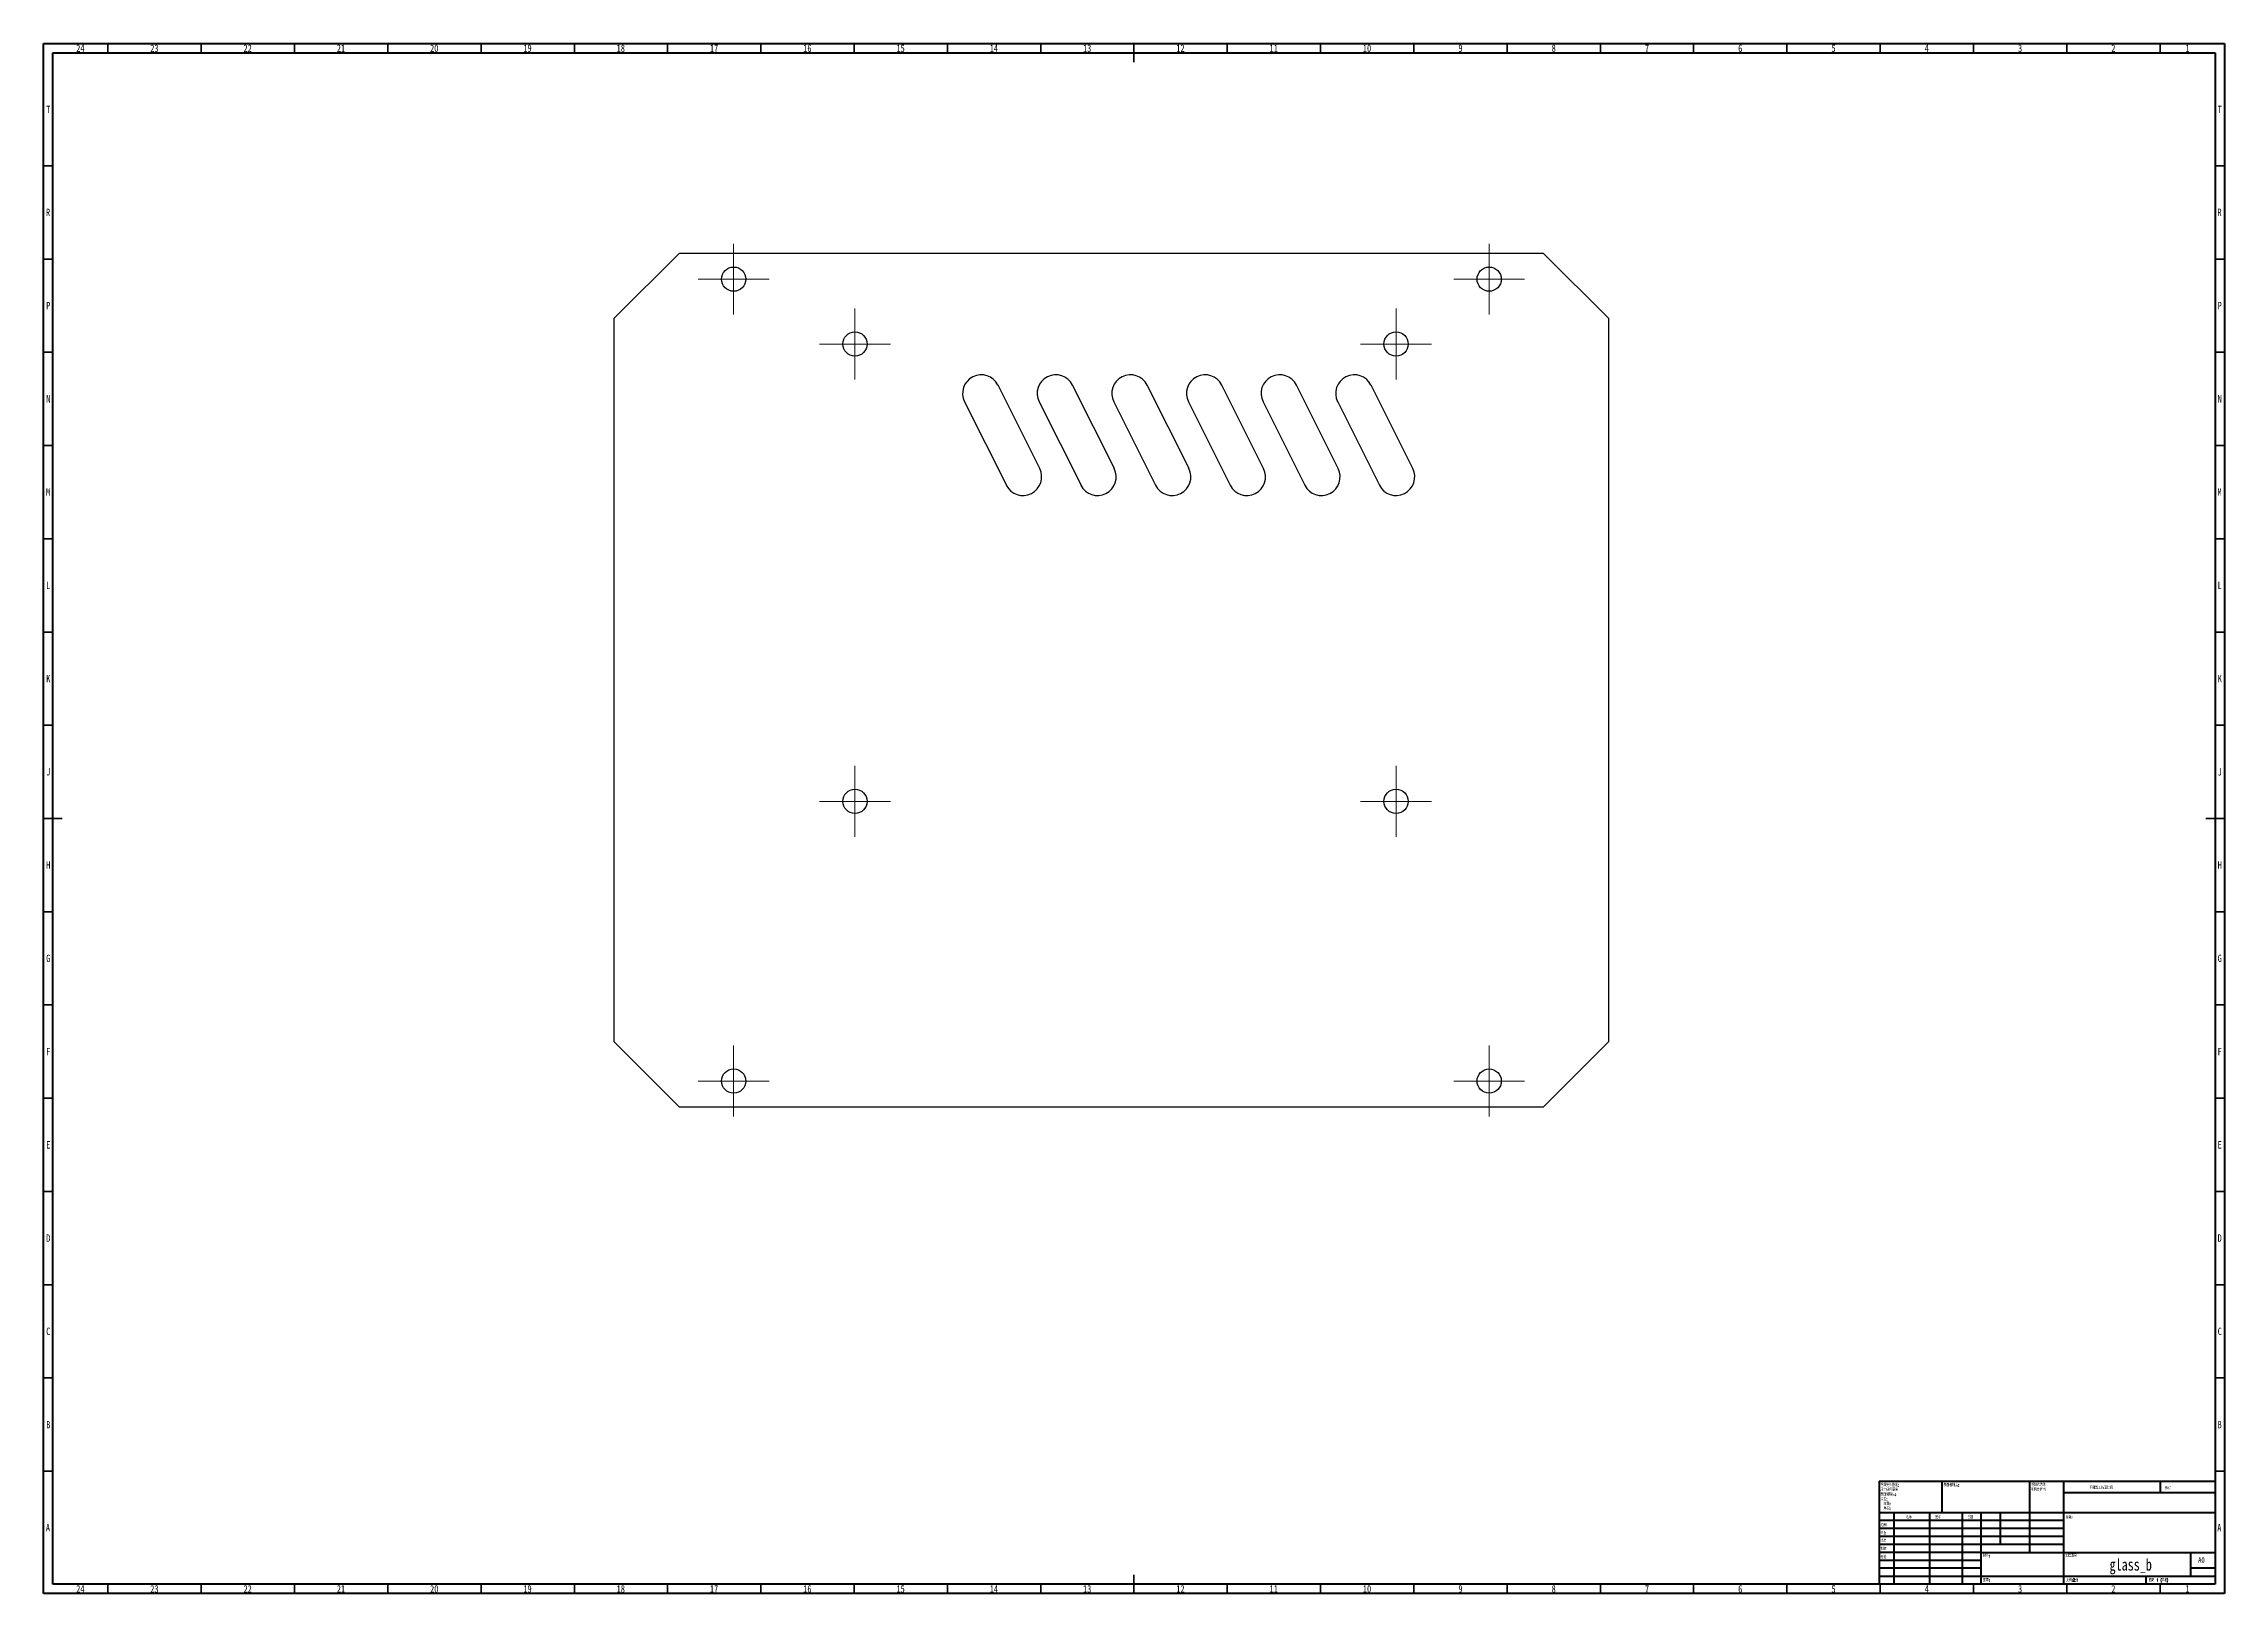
# Model space of a CAD drawing. Header units: millimetres. Extents: x 15 to 1184, y 5 to 836.
import ezdxf

# ---------------------------------------------------------------- set-up
doc = ezdxf.new("R2010")
doc.units = ezdxf.units.MM
doc.styles.add('SLDTEXTSTYLE0', font='TXT', dxfattribs={"width": 0.75})
doc.styles.add('SLDTEXTSTYLE1', font='TXT', dxfattribs={"width": 0.75, "bigfont": 'bigfont'})
doc.styles.add('SLDTEXTSTYLE2', font='TXT', dxfattribs={"width": 0.694444, "bigfont": 'bigfont'})

# ---------------------------------------------------------------- blocks, each defined once
blk = doc.blocks.new('SW_CENTERMARKSYMBOL_0')
at = {"color": 0, "linetype": 'Continuous', "lineweight": 18}
for p, q in [((0, 12.5), (0, 19)), ((0, 0), (0, 12.5)), ((0, 0), (-12.5, 0)), ((0, 0), (0, -12.5)), ((0, 0), (12.5, 0)), ((12.5, 0), (19, 0)), ((-12.5, 0), (-19, 0)), ((0, -12.5), (0, -19))]:
    blk.add_line(p, q, dxfattribs=at)
blk = doc.blocks.new('SW_CENTERMARKSYMBOL_1')
at = {"color": 0, "linetype": 'Continuous', "lineweight": 18}
for p, q in [((0, 12.5), (0, 19)), ((0, 0), (0, 12.5)), ((0, 0), (-12.5, 0)), ((0, 0), (0, -12.5)), ((0, 0), (12.5, 0)), ((12.5, 0), (19, 0)), ((-12.5, 0), (-19, 0)), ((0, -12.5), (0, -19))]:
    blk.add_line(p, q, dxfattribs=at)
blk = doc.blocks.new('SW_CENTERMARKSYMBOL_2')
at = {"color": 0, "linetype": 'Continuous', "lineweight": 18}
for p, q in [((0, 12.5), (0, 19)), ((0, 0), (0, 12.5)), ((-12.5, 0), (-19, 0)), ((0, 0), (-12.5, 0)), ((0, 0), (0, -12.5)), ((0, 0), (12.5, 0)), ((12.5, 0), (19, 0)), ((0, -12.5), (0, -19))]:
    blk.add_line(p, q, dxfattribs=at)
blk = doc.blocks.new('SW_CENTERMARKSYMBOL_3')
at = {"color": 0, "linetype": 'Continuous', "lineweight": 18}
for p, q in [((0, 12.5), (0, 19)), ((0, 0), (0, 12.5)), ((0, 0), (-12.5, 0)), ((0, 0), (0, -12.5)), ((0, 0), (12.5, 0)), ((12.5, 0), (19, 0)), ((-12.5, 0), (-19, 0)), ((0, -12.5), (0, -19))]:
    blk.add_line(p, q, dxfattribs=at)
blk = doc.blocks.new('SW_CENTERMARKSYMBOL_4')
at = {"color": 0, "linetype": 'Continuous', "lineweight": 18}
for p, q in [((0, 12.5), (0, 19)), ((0, 0), (0, 12.5)), ((0, 0), (-12.5, 0)), ((0, 0), (0, -12.5)), ((0, 0), (12.5, 0)), ((12.5, 0), (19, 0)), ((-12.5, 0), (-19, 0)), ((0, -12.5), (0, -19))]:
    blk.add_line(p, q, dxfattribs=at)
blk = doc.blocks.new('SW_CENTERMARKSYMBOL_5')
at = {"color": 0, "linetype": 'Continuous', "lineweight": 18}
for p, q in [((0, 12.5), (0, 19)), ((0, 0), (0, 12.5)), ((-12.5, 0), (-19, 0)), ((0, 0), (-12.5, 0)), ((0, 0), (0, -12.5)), ((0, 0), (12.5, 0)), ((12.5, 0), (19, 0)), ((0, -12.5), (0, -19))]:
    blk.add_line(p, q, dxfattribs=at)
blk = doc.blocks.new('SW_CENTERMARKSYMBOL_6')
at = {"color": 0, "linetype": 'Continuous', "lineweight": 18}
for p, q in [((0, 12.5), (0, 19)), ((0, 0), (0, 12.5)), ((0, 0), (-12.5, 0)), ((0, 0), (0, -12.5)), ((0, 0), (12.5, 0)), ((12.5, 0), (19, 0)), ((-12.5, 0), (-19, 0)), ((0, -12.5), (0, -19))]:
    blk.add_line(p, q, dxfattribs=at)
blk = doc.blocks.new('SW_CENTERMARKSYMBOL_7')
at = {"color": 0, "linetype": 'Continuous', "lineweight": 18}
for p, q in [((0, 12.5), (0, 19)), ((0, 0), (0, 12.5)), ((0, 0), (-12.5, 0)), ((0, 0), (0, -12.5)), ((0, 0), (12.5, 0)), ((12.5, 0), (19, 0)), ((-12.5, 0), (-19, 0)), ((0, -12.5), (0, -19))]:
    blk.add_line(p, q, dxfattribs=at)

msp = doc.modelspace()

# ---------------------------------------------------------------- linework, layer by layer
at = {"color": 7, "linetype": 'Continuous', "lineweight": 70}
for p, q in [((15, 5), (15, 836)), ((15, 836), (1184, 836)), ((20, 10), (20, 831)), ((20, 831), (1179, 831)), ((1179, 831), (1179, 10)), ((1184, 836), (1184, 5)), ((1184, 5), (15, 5)), ((1179, 10), (20, 10))]:
    msp.add_line(p, q, dxfattribs=at)
at = {"color": 7, "linetype": 'Continuous', "lineweight": 35}
for p, q in [((49.5, 831), (49.5, 836)), ((99.5, 831), (99.5, 836)), ((149.5, 831), (149.5, 836)), ((199.5, 831), (199.5, 836)), ((249.5, 831), (249.5, 836)), ((299.5, 831), (299.5, 836)), ((349.5, 831), (349.5, 836)), ((399.5, 831), (399.5, 836)), ((449.5, 831), (449.5, 836)), ((499.5, 831), (499.5, 836)), ((549.5, 831), (549.5, 836)), ((599.5, 836), (599.5, 826)), ((599.5, 831), (599.5, 836)), ((649.5, 831), (649.5, 836)), ((699.5, 831), (699.5, 836)), ((749.5, 831), (749.5, 836)), ((799.5, 831), (799.5, 836)), ((849.5, 831), (849.5, 836)), ((899.5, 831), (899.5, 836)), ((949.5, 831), (949.5, 836)), ((999.5, 831), (999.5, 836)), ((1049.5, 831), (1049.5, 836)), ((1099.5, 831), (1099.5, 836)), ((1149.5, 831), (1149.5, 836)), ((20, 770.5), (15, 770.5)), ((1179, 770.5), (1184, 770.5)), ((20, 720.5), (15, 720.5)), ((1179, 720.5), (1184, 720.5)), ((20, 670.5), (15, 670.5)), ((1179, 670.5), (1184, 670.5)), ((20, 620.5), (15, 620.5)), ((1179, 620.5), (1184, 620.5)), ((20, 570.5), (15, 570.5)), ((1179, 570.5), (1184, 570.5)), ((20, 520.5), (15, 520.5)), ((1179, 520.5), (1184, 520.5)), ((20, 470.5), (15, 470.5)), ((1179, 470.5), (1184, 470.5)), ((15, 420.5), (25, 420.5)), ((20, 420.5), (15, 420.5)), ((1184, 420.5), (1174, 420.5)), ((1179, 420.5), (1184, 420.5)), ((20, 370.5), (15, 370.5)), ((1179, 370.5), (1184, 370.5)), ((20, 320.5), (15, 320.5)), ((1179, 320.5), (1184, 320.5)), ((20, 270.5), (15, 270.5)), ((1179, 270.5), (1184, 270.5)), ((20, 220.5), (15, 220.5)), ((1179, 220.5), (1184, 220.5)), ((20, 170.5), (15, 170.5)), ((1179, 170.5), (1184, 170.5)), ((20, 120.5), (15, 120.5)), ((1179, 120.5), (1184, 120.5)), ((20, 70.5), (15, 70.5)), ((1179, 70.5), (1184, 70.5)), ((599.5, 5), (599.5, 15)), ((49.5, 10), (49.5, 5)), ((99.5, 10), (99.5, 5)), ((149.5, 10), (149.5, 5)), ((199.5, 10), (199.5, 5)), ((249.5, 10), (249.5, 5)), ((299.5, 10), (299.5, 5)), ((349.5, 10), (349.5, 5)), ((399.5, 10), (399.5, 5)), ((449.5, 10), (449.5, 5)), ((499.5, 10), (499.5, 5)), ((549.5, 10), (549.5, 5)), ((599.5, 10), (599.5, 5)), ((649.5, 10), (649.5, 5)), ((699.5, 10), (699.5, 5)), ((749.5, 10), (749.5, 5)), ((799.5, 10), (799.5, 5)), ((849.5, 10), (849.5, 5)), ((899.5, 10), (899.5, 5)), ((949.5, 10), (949.5, 5)), ((999.5, 10), (999.5, 5)), ((1049.5, 10), (1049.5, 5)), ((1099.5, 10), (1099.5, 5)), ((1149.5, 10), (1149.5, 5))]:
    msp.add_line(p, q, dxfattribs=at)
at = {"color": 7, "linetype": 'Continuous', "lineweight": 25}
for p, q in [((320.9, 688.7), (355.9, 723.7)), ((355.9, 723.7), (818.9, 723.7)), ((818.9, 723.7), (853.9, 688.7)), ((320.9, 300.7), (320.9, 688.7)), ((853.9, 688.7), (853.9, 300.7)), ((508.7, 643.9), (531.1, 599.2)), ((549, 608.2), (526.6, 652.9)), ((548.7, 643.9), (571.1, 599.2)), ((589, 608.2), (566.6, 652.9)), ((588.7, 643.9), (611.1, 599.2)), ((629, 608.2), (606.6, 652.9)), ((628.7, 643.9), (651.1, 599.2)), ((669, 608.2), (646.6, 652.9)), ((668.7, 643.9), (691.1, 599.2)), ((709, 608.2), (686.6, 652.9)), ((708.7, 643.9), (731.1, 599.2)), ((749, 608.2), (726.6, 652.9)), ((355.9, 265.7), (320.9, 300.7)), ((853.9, 300.7), (818.9, 265.7)), ((818.9, 265.7), (355.9, 265.7))]:
    msp.add_line(p, q, dxfattribs=at)
at = {"color": 7, "linetype": 'Continuous', "lineweight": 50}
for p, q in [((999, 65.2), (1179, 65.2)), ((999, 65.2), (999, 10)), ((1032.8, 48.2), (1032.8, 65.2)), ((1079.6, 65.2), (1079.6, 27)), ((1097.8, 65.2), (1097.8, 10)), ((1179, 58.9), (1097.8, 58.9)), ((1149.8, 58.9), (1149.8, 65.2)), ((1179, 48.2), (999, 48.2)), ((1006.8, 48.2), (1006.8, 10)), ((1026, 48.2), (1026, 10)), ((1043.4, 48.2), (1043.4, 10)), ((1053.6, 10), (1053.6, 48.2)), ((1064, 31.2), (1064, 48.2)), ((1097.8, 44), (999, 44)), ((1097.8, 39.8), (999, 39.8)), ((1097.8, 35.5), (999, 35.5)), ((1097.8, 31.2), (999, 31.2)), ((1053.6, 27), (999, 27)), ((1053.6, 27), (1179, 27)), ((1166, 14.2), (1166, 27)), ((1053.6, 22.7), (999, 22.7)), ((1053.6, 18.5), (999, 18.5)), ((999, 14.2), (1179, 14.2)), ((1142, 10), (1142, 14.2)), ((1179, 18.5), (1166, 18.5))]:
    msp.add_line(p, q, dxfattribs=at)
at = {"color": 7, "linetype": 'Continuous', "lineweight": 25}
for centre in [(384.9, 709.7), (789.9, 709.7), (449.9, 674.9), (740, 674.9), (449.9, 429.7), (740, 429.7), (384.9, 279.7), (789.9, 279.7)]:
    msp.add_circle(centre, 6.5, dxfattribs=at)
for centre, start, end in [((517.6, 648.4), 26.6397, 206.6397), ((557.6, 648.4), 26.6397, 206.6397), ((597.6, 648.4), 26.6397, 206.6397), ((637.6, 648.4), 26.6397, 206.6397), ((677.6, 648.4), 26.6397, 206.6397), ((717.6, 648.4), 26.6397, 206.6397), ((540, 603.7), 206.6397, 26.6397), ((580, 603.7), 206.6397, 26.6397), ((620, 603.7), 206.6397, 26.6397), ((660, 603.7), 206.6397, 26.6397), ((700, 603.7), 206.6397, 26.6397), ((740, 603.7), 206.6397, 26.6397)]:
    msp.add_arc(centre, 10, start, end, dxfattribs=at)

# ---------------------------------------------------------------- block references
at = {"color": 7, "linetype": 'Continuous', "lineweight": 0}
for name, p in [('SW_CENTERMARKSYMBOL_6', (384.9, 709.7)), ('SW_CENTERMARKSYMBOL_5', (789.9, 709.7)), ('SW_CENTERMARKSYMBOL_1', (449.9, 674.9)), ('SW_CENTERMARKSYMBOL_2', (740, 674.9)), ('SW_CENTERMARKSYMBOL_3', (449.9, 429.7)), ('SW_CENTERMARKSYMBOL_0', (740, 429.7)), ('SW_CENTERMARKSYMBOL_4', (384.9, 279.7)), ('SW_CENTERMARKSYMBOL_7', (789.9, 279.7))]:
    msp.add_blockref(name, p, dxfattribs=at)

# ---------------------------------------------------------------- texts
for s, insert, char_height, attachment_point, style in [('24', (34.7, 835.5), 3.97, 2, 'SLDTEXTSTYLE0'), ('23', (74.4, 835.5), 3.97, 2, 'SLDTEXTSTYLE0'), ('22', (124.4, 835.5), 3.97, 2, 'SLDTEXTSTYLE0'), ('21', (174.4, 835.5), 3.97, 2, 'SLDTEXTSTYLE0'), ('20', (224.4, 835.5), 3.97, 2, 'SLDTEXTSTYLE0'), ('19', (274.4, 835.5), 3.97, 2, 'SLDTEXTSTYLE0'), ('18', (324.4, 835.5), 3.97, 2, 'SLDTEXTSTYLE0'), ('17', (374.4, 835.5), 3.97, 2, 'SLDTEXTSTYLE0'), ('16', (424.4, 835.5), 3.97, 2, 'SLDTEXTSTYLE0'), ('15', (474.4, 835.5), 3.97, 2, 'SLDTEXTSTYLE0'), ('14', (524.4, 835.5), 3.97, 2, 'SLDTEXTSTYLE0'), ('13', (574.4, 835.5), 3.97, 2, 'SLDTEXTSTYLE0'), ('12', (624.4, 835.5), 3.97, 2, 'SLDTEXTSTYLE0'), ('11', (674.4, 835.5), 3.97, 2, 'SLDTEXTSTYLE0'), ('10', (724.4, 835.5), 3.97, 2, 'SLDTEXTSTYLE0'), ('9', (774.5, 835.5), 3.97, 2, 'SLDTEXTSTYLE0'), ('8', (824.5, 835.5), 3.97, 2, 'SLDTEXTSTYLE0'), ('7', (874.5, 835.5), 3.97, 2, 'SLDTEXTSTYLE0'), ('6', (924.5, 835.5), 3.97, 2, 'SLDTEXTSTYLE0'), ('5', (974.5, 835.5), 3.97, 2, 'SLDTEXTSTYLE0'), ('4', (1024.5, 835.5), 3.97, 2, 'SLDTEXTSTYLE0'), ('3', (1074.5, 835.5), 3.97, 2, 'SLDTEXTSTYLE0'), ('2', (1124.5, 835.5), 3.97, 2, 'SLDTEXTSTYLE0'), ('1', (1164.2, 835.5), 3.97, 2, 'SLDTEXTSTYLE0'), ('T', (17.5, 802.7), 3.97, 2, 'SLDTEXTSTYLE0'), ('T', (1181.5, 802.7), 3.97, 2, 'SLDTEXTSTYLE0'), ('R', (17.4, 747.5), 3.97, 2, 'SLDTEXTSTYLE0'), ('R', (1181.4, 747.5), 3.97, 2, 'SLDTEXTSTYLE0'), ('P', (17.5, 697.5), 3.97, 2, 'SLDTEXTSTYLE0'), ('P', (1181.5, 697.5), 3.97, 2, 'SLDTEXTSTYLE0'), ('N', (17.5, 647.5), 3.97, 2, 'SLDTEXTSTYLE0'), ('N', (1181.5, 647.5), 3.97, 2, 'SLDTEXTSTYLE0'), ('M', (17.4, 597.5), 3.97, 2, 'SLDTEXTSTYLE0'), ('M', (1181.4, 597.5), 3.97, 2, 'SLDTEXTSTYLE0'), ('L', (17.5, 547.5), 3.97, 2, 'SLDTEXTSTYLE0'), ('L', (1181.5, 547.5), 3.97, 2, 'SLDTEXTSTYLE0'), ('K', (17.5, 497.5), 3.97, 2, 'SLDTEXTSTYLE0'), ('K', (1181.5, 497.5), 3.97, 2, 'SLDTEXTSTYLE0'), ('J', (17.5, 447.5), 3.97, 2, 'SLDTEXTSTYLE0'), ('J', (1181.5, 447.5), 3.97, 2, 'SLDTEXTSTYLE0'), ('H', (17.5, 397.5), 3.97, 2, 'SLDTEXTSTYLE0'), ('H', (1181.5, 397.5), 3.97, 2, 'SLDTEXTSTYLE0'), ('G', (17.5, 347.5), 3.97, 2, 'SLDTEXTSTYLE0'), ('G', (1181.5, 347.5), 3.97, 2, 'SLDTEXTSTYLE0'), ('F', (17.5, 297.5), 3.97, 2, 'SLDTEXTSTYLE0'), ('F', (1181.5, 297.5), 3.97, 2, 'SLDTEXTSTYLE0'), ('E', (17.5, 247.5), 3.97, 2, 'SLDTEXTSTYLE0'), ('E', (1181.5, 247.5), 3.97, 2, 'SLDTEXTSTYLE0'), ('D', (17.5, 197.5), 3.97, 2, 'SLDTEXTSTYLE0'), ('D', (1181.5, 197.5), 3.97, 2, 'SLDTEXTSTYLE0'), ('C', (17.5, 147.5), 3.97, 2, 'SLDTEXTSTYLE0'), ('C', (1181.5, 147.5), 3.97, 2, 'SLDTEXTSTYLE0'), ('B', (17.5, 97.5), 3.97, 2, 'SLDTEXTSTYLE0'), ('B', (1181.5, 97.5), 3.97, 2, 'SLDTEXTSTYLE0'), ('尺寸使用毫米', (999.6, 61.4), 1.5, 1, 'SLDTEXTSTYLE1'), ('表面粗糙度:', (999.6, 58.9), 1.5, 1, 'SLDTEXTSTYLE1'), ('除非另外指定:', (999.6, 63.9), 1.5, 1, 'SLDTEXTSTYLE1'), ('表面粗糙度:', (1033.4, 63.9), 1.5, 1, 'SLDTEXTSTYLE1'), ('将锐边清除', (1080.3, 64), 1.5, 1, 'SLDTEXTSTYLE1'), ('毛刺并折断', (1080.3, 61.5), 1.5, 1, 'SLDTEXTSTYLE1'), ('不调整工程图比例', (1111.6, 62.5), 1.5, 1, 'SLDTEXTSTYLE1'), ('修订', (1152.3, 62.3), 1.5, 1, 'SLDTEXTSTYLE1'), ('公差:', (999.6, 56.4), 1.5, 1, 'SLDTEXTSTYLE1'), ('线性:', (1001.3, 53.9), 1.5, 1, 'SLDTEXTSTYLE1'), ('角度:', (1001.3, 51.4), 1.5, 1, 'SLDTEXTSTYLE1'), ('A', (17.3, 42.2), 3.97, 2, 'SLDTEXTSTYLE0'), ('绘制', (999.7, 42.4), 1.5, 1, 'SLDTEXTSTYLE1'), ('检查', (999.6, 38.2), 1.5, 1, 'SLDTEXTSTYLE1'), ('名称', (1013.3, 46.5), 1.5, 1, 'SLDTEXTSTYLE1'), ('签名', (1029, 46.6), 1.5, 1, 'SLDTEXTSTYLE1'), ('日期', (1046.2, 46.6), 1.5, 1, 'SLDTEXTSTYLE1'), ('标题:', (1099, 46.6), 1.5, 1, 'SLDTEXTSTYLE1'), ('A', (1181.3, 42.2), 3.97, 2, 'SLDTEXTSTYLE0'), ('批准', (999.6, 34.2), 1.5, 1, 'SLDTEXTSTYLE1'), ('制造', (999.7, 29.7), 1.5, 1, 'SLDTEXTSTYLE1'), ('验检', (999.7, 25.3), 1.5, 1, 'SLDTEXTSTYLE1'), ('材料:', (1054.6, 26), 1.5, 1, 'SLDTEXTSTYLE1'), ('工程图号', (1098.6, 26), 1.5, 1, 'SLDTEXTSTYLE1'), ('glass_b', (1133.8, 23.6), 6.35, 2, 'SLDTEXTSTYLE0'), ('A0', (1169.9, 24.4), 2.91, 1, 'SLDTEXTSTYLE0'), ('重量:', (1054.6, 12.9), 1.5, 1, 'SLDTEXTSTYLE1'), ('比例:2:1', (1099.1, 12.9), 1.5, 1, 'SLDTEXTSTYLE1'), ('图纸 1 (共1)', (1143.5, 12.9), 1.5, 1, 'SLDTEXTSTYLE2'), ('24', (34.7, 9.4), 3.97, 2, 'SLDTEXTSTYLE0'), ('23', (74.4, 9.4), 3.97, 2, 'SLDTEXTSTYLE0'), ('22', (124.4, 9.4), 3.97, 2, 'SLDTEXTSTYLE0'), ('21', (174.4, 9.4), 3.97, 2, 'SLDTEXTSTYLE0'), ('20', (224.4, 9.4), 3.97, 2, 'SLDTEXTSTYLE0'), ('19', (274.4, 9.4), 3.97, 2, 'SLDTEXTSTYLE0'), ('18', (324.4, 9.4), 3.97, 2, 'SLDTEXTSTYLE0'), ('17', (374.4, 9.4), 3.97, 2, 'SLDTEXTSTYLE0'), ('16', (424.4, 9.4), 3.97, 2, 'SLDTEXTSTYLE0'), ('15', (474.4, 9.4), 3.97, 2, 'SLDTEXTSTYLE0'), ('14', (524.4, 9.4), 3.97, 2, 'SLDTEXTSTYLE0'), ('13', (574.4, 9.4), 3.97, 2, 'SLDTEXTSTYLE0'), ('12', (624.4, 9.4), 3.97, 2, 'SLDTEXTSTYLE0'), ('11', (674.4, 9.4), 3.97, 2, 'SLDTEXTSTYLE0'), ('10', (724.4, 9.4), 3.97, 2, 'SLDTEXTSTYLE0'), ('9', (774.5, 9.4), 3.97, 2, 'SLDTEXTSTYLE0'), ('8', (824.5, 9.4), 3.97, 2, 'SLDTEXTSTYLE0'), ('7', (874.5, 9.4), 3.97, 2, 'SLDTEXTSTYLE0'), ('6', (924.5, 9.4), 3.97, 2, 'SLDTEXTSTYLE0'), ('5', (974.5, 9.4), 3.97, 2, 'SLDTEXTSTYLE0'), ('4', (1024.5, 9.4), 3.97, 2, 'SLDTEXTSTYLE0'), ('3', (1074.5, 9.4), 3.97, 2, 'SLDTEXTSTYLE0'), ('2', (1124.5, 9.4), 3.97, 2, 'SLDTEXTSTYLE0'), ('1', (1164.2, 9.4), 3.97, 2, 'SLDTEXTSTYLE0')]:
    msp.add_mtext(s, dxfattribs=dict(at, insert=insert, char_height=char_height, attachment_point=attachment_point, style=style))

doc.saveas('drawing.dxf')
